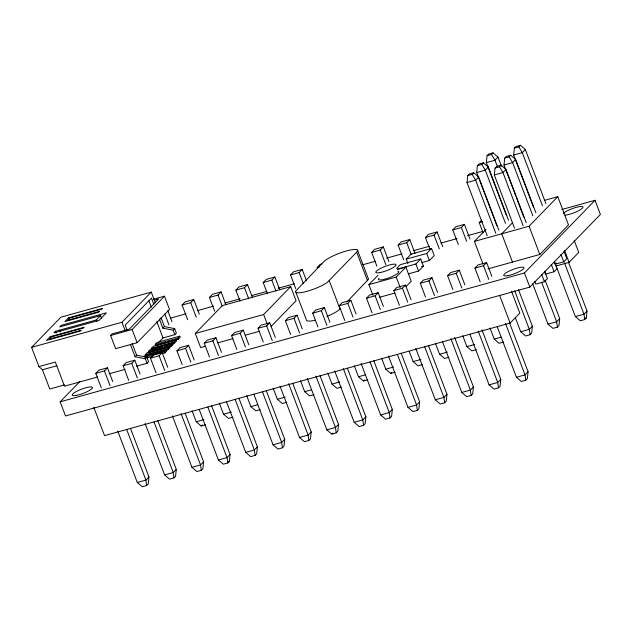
<?xml version="1.0" encoding="UTF-8"?>
<svg xmlns="http://www.w3.org/2000/svg" width="632" height="632" viewBox="0 0 632 632"><rect width="100%" height="100%" fill="white"/><g stroke="black" fill="none" stroke-linecap="round" stroke-linejoin="round"><path stroke-width="0.95" d="M130.484 428.338L148.955 476.963L148.236 483.867L146.663 485.487L142.232 486.711L137.286 482.493L117.773 431.119M157.81 420.754L176.281 469.379L175.562 476.283L173.99 477.903L169.558 479.127L164.612 474.909L145.099 423.535M185.137 413.17L203.607 461.794L202.888 468.699L201.316 470.319L196.884 471.543L191.938 467.325L172.425 415.951M199.238 409.528L218.403 459.978L223.349 464.204L227.789 462.972L229.353 461.352L230.072 454.448L211.602 405.831M238.928 398.247L257.398 446.863L256.679 453.768L255.115 455.388L250.675 456.62L245.73 452.394L226.564 401.944M266.254 390.663L284.724 439.279L284.005 446.184L282.441 447.804L278.001 449.036L273.056 444.809L253.89 394.36M292.727 383.316L311.189 431.933L310.47 438.845L308.906 440.457L304.466 441.689L299.521 437.47L280.008 386.097M320.053 375.732L338.515 424.349L337.804 431.261L336.232 432.873L331.792 434.105L326.847 429.886L307.334 378.513M347.379 368.148L365.849 416.764L365.13 423.669L363.558 425.289L359.118 426.521L354.173 422.302L334.66 370.929M373.844 360.801L392.314 409.418L391.595 416.33L390.023 417.942L385.583 419.174L380.638 414.955L361.125 363.582M401.17 353.217L419.64 401.834L418.921 408.746L417.349 410.358L412.917 411.59L407.964 407.371L388.451 355.998M487.209 235.736L467.001 182.53L467.719 175.625L469.284 174.005L473.724 172.773L478.669 177L498.877 230.206M428.496 345.633L446.966 394.25L446.247 401.162L444.675 402.774L440.243 404.006L435.298 399.787L415.777 348.414M496.878 225.782L476.67 172.576L477.389 165.671L478.953 164.051L483.393 162.819L488.339 167.046L508.547 220.252M506.2 214.912L486.332 162.621L487.051 155.717L488.623 154.097L493.063 152.873L498.008 157.091L501.492 166.263M514.535 228.152L494.327 174.946L495.046 168.041L496.61 166.421L501.05 165.189L505.995 169.416L526.203 222.622M454.613 337.37L473.431 386.91L472.712 393.815L471.14 395.427L466.708 396.659L461.763 392.44L442.598 341.983M515.838 196.181L503.996 164.992L504.715 158.087L506.279 156.467L510.719 155.235L515.665 159.462L535.873 212.668M533.527 207.328L513.658 155.037L514.377 148.133L515.949 146.513L520.389 145.289L525.334 149.507L545.89 203.63M481.94 329.786L500.757 379.326L500.038 386.231L498.466 387.843L494.034 389.075L489.089 384.856L469.924 334.399M518.43 289.511L532.365 326.207L531.646 333.111L530.082 334.723L525.642 335.955L520.697 331.737L515.475 317.975M509.266 322.202L528.083 371.742L527.365 378.647L525.792 380.259L521.361 381.491L516.415 377.272L497.25 326.815M545.061 280.095L559.691 318.623L558.972 325.527L557.408 327.139L552.968 328.371L548.023 324.153L532.689 283.792M554.343 261.285L575.349 316.569L580.294 320.787L584.734 319.555L586.306 317.943L587.025 311.039L568.555 262.414M295.531 291.265A18.549 3.855 -20.8 0 0 307.073 291.297A18.549 3.855 -20.8 0 0 327.21 282.48L357.72 251.07A18.549 3.855 -20.8 0 0 343.998 251.678A18.549 3.855 -20.8 0 0 323.987 261.561L295.531 291.265L306.275 319.531A18.549 3.855 -20.8 0 0 315.313 320.203M346.881 301.962L368.456 279.328A18.549 3.855 -20.8 0 0 368.219 278.349L357.483 250.082M64.353 384.967L49.754 389.02L42.439 369.767L38.915 366.6L31.6 347.339L60.909 317.169L151.277 292.087L155.346 302.791M50.22 336.666L46.563 340.435L80.446 331.034L81.212 330.244L49.47 339.052L51.611 336.848L83.353 328.04L84.111 327.257L50.22 336.666L50.9 338.444M100.575 315.573L96.293 319.982L55.411 331.326L53.886 332.89L99.074 320.353L106.397 312.808L61.217 325.346L59.692 326.918L100.575 315.573L101.586 318.244M68.54 317.809L64.875 321.577L98.766 312.176L99.532 311.386L67.79 320.195L69.931 317.991L101.673 309.182L102.431 308.4L68.54 317.809L69.22 319.587M31.6 347.339L121.968 322.265L151.277 292.087M153.244 299.307L164.47 296.195L169.495 309.411L137.136 342.718L115.624 348.69L110.6 335.474L112.125 333.901L129.339 329.13L158.648 298.952L154.342 300.145M561.73 209.54L595.028 200.297L600.4 214.43L529.821 287.094L65.515 415.951L60.143 401.818L80.019 381.365M110.6 335.474L132.12 329.501L164.47 296.195M101.389 388.009L95.819 373.33L98.869 370.186L107.487 367.792L112.717 381.554M95.819 373.33L104.438 370.937L107.487 367.792M128.723 380.425L123.145 365.746L126.195 362.602L134.814 360.208L140.043 373.97M187.657 319.721L182.079 305.043L185.129 301.899L193.755 299.505L199.325 314.183M130.39 344.424L135.074 356.756L136.599 355.192L146.893 357.254L148.583 361.702L147.066 363.274L136.559 366.189M159.406 319.049L162.859 328.15L164.383 326.586L174.685 328.648L176.375 333.096L174.851 334.668L163.017 337.954L158.948 342.141M123.145 365.746L131.764 363.353L134.814 360.208M182.079 305.043L190.698 302.649L193.755 299.505M145.265 354.678L147.161 352.719L169.755 346.455L170.182 347.56L168.278 349.52L145.684 355.792L145.265 354.678L167.851 348.414L169.755 346.455M148.512 351.337L150.416 349.377L173.002 343.105L173.429 344.219L171.525 346.178L148.931 352.451L148.512 351.337L171.106 345.064L173.002 343.105M162.353 346.415L152.004 349.291L151.577 348.177L153.481 346.218L176.075 339.945L176.494 341.059L174.598 343.018L164.241 345.894M155.267 344.385L157.171 342.425L179.765 336.153L180.183 337.267L178.279 339.226L155.685 345.491L155.267 344.385L177.861 338.112L179.765 336.153M135.074 356.756L145.376 358.818L146.893 357.254M162.859 328.15L173.16 330.212L174.685 328.648M156.049 372.841L150.471 358.162L153.521 355.018L162.14 352.624L167.717 367.303M214.635 311.221L209.405 297.459L212.455 294.315L221.082 291.921L225.956 304.766M150.471 358.162L159.09 355.769L162.14 352.624M209.405 297.459L218.032 295.065L221.082 291.921M144.807 357.27L164.581 351.779L166.485 349.82L166.903 350.934L164.999 352.893L162.179 353.675M151.577 348.177L174.171 341.904L176.075 339.945M182.166 364.577L176.936 350.815L179.986 347.679L188.605 345.285L194.182 359.964M240.057 301.116L235.87 290.112L238.928 286.975L247.547 284.582L252.421 297.419M205.416 346.281L200.676 347.6L195.304 333.467L222.377 305.596L290.696 286.636L296.06 300.769L271.017 326.547M176.936 350.815L185.555 348.422L188.605 345.285M235.87 290.112L244.497 287.718L247.547 284.582M267.383 293.532L263.204 282.528L266.254 279.391L274.873 276.998L279.747 289.835M209.492 356.993L204.262 343.231L207.312 340.087L215.931 337.701L221.508 352.38M204.262 343.231L212.881 340.838L215.931 337.701M263.204 282.528L271.823 280.134L274.873 276.998M236.818 349.409L231.588 335.647L234.638 332.503L243.257 330.117L248.834 344.796M295.752 288.706L290.53 274.944L293.58 271.8L302.199 269.414L306.378 280.418M290.53 274.944L299.149 272.55L302.199 269.414M231.588 335.647L240.207 333.254L243.257 330.117M195.304 333.467L263.623 314.507L290.696 286.636M263.283 342.062L258.053 328.3L261.103 325.164L269.722 322.77L275.299 337.449M258.053 328.3L266.672 325.907L269.722 322.77M290.609 334.478L285.38 320.716L288.429 317.58L297.048 315.186L302.278 328.948M285.38 320.716L293.998 318.323L297.048 315.186M148.955 476.963L145.905 480.099L137.286 482.493M192.041 410.784L196.22 421.789L201.166 426.015L202.216 424.933M317.935 326.894L312.706 313.132L315.755 309.996L324.374 307.602L329.951 322.281M376.87 266.19L371.648 252.429L374.697 249.292L383.316 246.899L388.893 261.577M312.706 313.132L321.325 310.739L324.374 307.602M371.648 252.429L380.267 250.035L383.316 246.899M176.281 469.379L173.231 472.515L164.612 474.909M344.748 320.464L339.171 305.785L342.22 302.649L350.847 300.255L356.069 314.017M403.69 259.76L398.113 245.082L401.162 241.945L409.781 239.552L415.011 253.314M467.719 175.625L472.151 174.393L473.724 172.773M477.389 165.671L481.821 164.439L483.393 162.819M487.051 155.717L491.491 154.485L493.063 152.873M398.113 245.082L406.732 242.696L409.781 239.552M339.171 305.785L347.79 303.392L350.847 300.255M372.92 295.231L368.891 284.629L377.92 275.339M478.669 177L475.619 180.136L467.001 182.53M488.339 167.046L485.289 170.182L476.67 172.576M498.008 157.091L494.959 160.228L486.332 162.621M203.607 461.794L200.557 464.931L191.938 467.325M372.074 312.88L366.497 298.201L369.546 295.065L378.173 292.671L383.395 306.433M429.965 249.427L425.439 237.498L428.488 234.361L437.107 231.968L442.684 246.646M396.596 268.426L400.222 264.69L420.714 259.002L423.401 266.072L418.566 271.049L408.319 273.893M407.893 263.56L406.218 259.144L411.053 254.167L431.545 248.479L434.231 255.541L429.397 260.518L421.939 262.588M495.046 168.041L499.478 166.809L501.05 165.189M504.715 158.087L509.147 156.855L510.719 155.235M514.377 148.133L518.817 146.9L520.389 145.289M366.497 298.201L375.124 295.808L378.173 292.671M425.439 237.498L434.058 235.104L437.107 231.968M368.891 284.629L396.217 277.045L405.886 267.091L411.258 281.224L406.099 286.533M505.995 169.416L502.946 172.552L494.327 174.946M515.665 159.462L512.615 162.598L503.996 164.992M525.334 149.507L522.285 152.644L513.658 155.037M230.072 454.448L227.022 457.592L218.403 459.978M397.252 269.153L415.88 263.978L420.714 259.002M406.218 259.144L426.711 253.456L431.545 248.479M399.4 305.296L393.823 290.617L396.872 287.481L405.499 285.087L411.069 299.766M458.342 244.592L452.765 229.914L455.814 226.777L464.433 224.384L470.011 239.062M393.823 290.617L402.45 288.224L405.499 285.087M452.765 229.914L461.384 227.52L464.433 224.384M257.398 446.863L254.348 450L245.73 452.394M425.518 297.032L420.296 283.278L423.345 280.134L431.964 277.74L437.534 292.418M483.061 232.663L479.23 222.575L481.671 220.062M420.296 283.278L428.915 280.885L431.964 277.74M483.077 264.184L474.411 241.392L486.032 229.432M284.724 439.279L281.675 442.416L273.056 444.809M452.844 289.448L447.622 275.694L450.671 272.55L459.29 270.156L464.868 284.835M447.622 275.694L456.241 273.3L459.29 270.156M512.678 222.551L501.745 233.808L512.481 262.067M311.189 431.933L308.139 435.077L299.521 437.47M354.276 365.754L358.463 376.767L363.408 380.985L364.451 379.911M480.17 281.864L474.948 268.102L477.997 264.966L486.616 262.572L491.838 276.334M474.948 268.102L483.567 265.717L486.616 262.572M474.411 241.392L529.071 226.224L557.772 196.678L568.508 224.937L539.807 254.483L487.975 268.869M338.515 424.349L335.466 427.493L326.847 429.886M331.792 434.105L332.843 433.031M381.61 358.17L385.789 369.183L390.734 373.401L391.777 372.327M365.849 416.764L362.792 419.909L354.173 422.302M60.143 401.818L524.449 272.961L595.028 200.297M392.314 409.418L389.265 412.562L380.638 414.955M419.64 401.834L416.591 404.978L407.964 407.371M554.43 262.367L555.133 264.208L556.35 262.952M534.751 281.358L535.794 284.108L544.413 281.714L547.462 278.578L544.673 271.239M544.413 271.405L545.463 274.154L554.082 271.768L557.132 268.624M555.133 264.208L563.752 261.814L566.801 258.67L564.013 251.331M93.805 407.371L104.541 435.638L510.135 323.07L519.804 313.117L511.493 291.233M555.781 266.056L569.077 262.367L578.746 252.413L574.243 240.563M446.966 394.25L443.917 397.394L435.298 399.787M473.431 386.91L470.382 390.047L461.763 392.44M532.365 326.207L529.316 329.343L520.697 331.737M500.757 379.326L497.708 382.463L489.089 384.856M559.691 318.623L556.642 321.759L548.023 324.153M528.083 371.742L525.034 374.879L516.415 377.272M587.025 311.039L583.968 314.175L575.349 316.569M544.579 200.336L557.772 196.678M321.767 263.978L320.045 264.46L316.995 267.597L319.579 266.878M479.23 222.575L482.682 221.611M170.687 318.07L185.911 313.843M197.326 310.675L213.498 306.188M224.921 303.02L240.144 298.794M251.56 295.626L266.783 291.399M278.198 288.232L294.37 283.744M362.879 264.729L375.25 261.3M386.666 258.132L401.889 253.906M413.304 250.738L429.476 246.243M440.899 243.075L457.07 238.588M467.538 235.681L482.761 231.462M38.915 366.6L55.34 362.041L64.511 386.184L97.691 376.972M397.41 269.445L405.886 267.091M42.439 369.767L57.038 365.715M421.536 266.586L423.401 266.072M143.891 356.093L166.485 349.82M147.114 357.862L152.762 356.29M379.911 297.19L394.992 293.003M217.756 342.86L232.932 338.649M245.271 335.221L259.499 331.271M109.067 373.82L125.183 369.341M196.22 421.789L203.978 419.64M219.367 403.2L223.546 414.205L231.304 412.056M246.693 395.616L250.872 406.621L257.769 404.709M273.158 388.269L277.345 399.274L285.103 397.125M300.484 380.685L304.671 391.69L311.568 389.778M327.81 373.101L331.998 384.106L339.755 381.957M358.463 376.767L365.359 374.847M385.789 369.183L393.546 367.026M409.283 351.503L413.115 361.599L420.873 359.442M435.401 343.239L439.58 354.252L447.338 352.095M462.727 335.655L466.906 346.668L474.664 344.511M490.053 328.071L494.232 339.084L501.129 337.164M584.529 318.433L586.306 317.943M201.166 426.015L205.605 424.783M232.932 417.199L228.492 418.423L223.546 414.205M260.258 409.615L255.826 410.839L250.872 406.621M286.723 402.268L282.291 403.5L277.345 399.274M314.049 394.684L309.617 395.916L304.671 391.69M341.375 387.1L336.943 388.332L331.998 384.106M363.408 380.985L367.84 379.753M390.734 373.401L395.166 372.169M422.492 364.585L418.06 365.817L413.115 361.599M448.965 357.238L444.525 358.47L439.58 354.252M476.291 349.654L471.851 350.886L466.906 346.668M503.617 342.07L499.177 343.302L494.232 339.084M227.583 461.85L229.353 461.352M518.817 146.9L522.285 152.644L542.493 205.85M509.147 156.855L512.615 162.598L532.823 215.804M499.478 166.809L502.946 172.552L523.154 225.758M491.491 154.485L494.959 160.228L497.392 166.65M481.821 164.439L485.289 170.182L505.497 223.388M472.151 174.393L475.619 180.136L495.828 233.342M564.573 250.517L569.077 262.367M564.455 262.801L583.968 314.175L584.734 319.555M560.963 254.475L563.752 261.814M551.294 264.429L554.082 271.768M529.071 226.224L539.807 254.483M516.542 198.014L523.857 217.282M541.624 274.375L544.413 281.714M541.663 282.314L556.642 321.759L557.408 327.139M524.449 272.961L529.821 287.094M514.685 290.815L529.316 329.343L530.082 334.723M499.746 295.721L510.135 323.07M483.567 265.717L488.789 279.47M505.521 323.505L525.034 374.879L525.792 380.259M461.384 227.52L466.613 241.282M456.241 273.3L461.81 287.979M478.195 331.089L497.708 382.463L498.466 387.843M434.058 235.104L439.287 248.866M426.711 253.456L429.397 260.518M428.915 280.885L434.484 295.563M450.869 338.673L470.382 390.047L471.14 395.427M415.88 263.978L418.566 271.049M406.732 242.696L411.258 254.617M402.45 288.224L407.672 301.985M424.751 346.936L443.917 397.394L444.675 402.774M396.217 277.045L400.246 287.647M380.267 250.035L385.844 264.713M375.124 295.808L380.346 309.569M397.425 354.52L416.591 404.978L417.349 410.358M356.772 252.46L367.508 280.727M347.79 303.392L353.019 317.153M370.099 362.104L389.265 412.562L390.023 417.942M329.264 280.782L340 309.04L337.946 310.747A18.549 3.855 -20.8 0 1 326.784 316.49M321.325 310.739L326.902 325.417M343.279 368.535L362.792 419.909L363.558 425.289M299.149 272.55L303.328 283.563M293.998 318.323L299.576 333.001M315.953 376.119L335.466 427.493L336.232 432.873M271.823 280.134L276.002 291.147M263.623 314.507L267.312 324.224M266.672 325.907L272.25 340.585M288.627 383.703L308.139 435.077L308.906 440.457M244.497 287.718L248.676 298.731M240.207 333.254L245.437 347.015M262.509 391.966L281.675 442.416L282.441 447.804M218.032 295.065L222.211 306.07M212.881 340.838L218.459 355.516M235.183 399.55L254.348 450L255.115 455.388M190.698 302.649L196.275 317.327M185.555 348.422L190.785 362.183M207.857 407.134L227.022 457.592L227.789 462.972M167.82 310.762L171.999 321.767M177.861 338.112L178.279 339.226M173.16 330.212L174.851 334.668M164.77 313.899L168.949 324.911M174.171 341.904L174.598 343.018M161.034 317.77L164.383 326.586M171.106 345.064L171.525 346.178M153.868 304.482L151.451 298.107L125.183 325.148L127.261 330.607M167.851 348.414L168.278 349.52M148.907 300.816L151.317 307.152M156.823 321.649L163.017 337.954M164.581 351.779L164.999 352.893M159.09 355.769L164.668 370.447M181.044 413.565L200.557 464.931L201.316 470.319M145.376 358.818L147.066 363.274M132.12 329.501L137.136 342.718M132.104 343.358L136.599 355.192M121.968 322.265L125.033 330.323M131.764 363.353L137.341 378.031M154.066 422.065L173.231 472.515L173.99 477.903M96.293 319.982L96.973 321.759M104.438 370.937L110.015 385.615M126.74 429.649L145.905 480.099L146.663 485.487M59.716 330.133L60.388 331.911M55.411 331.326L56.09 333.103M563.27 213.474A10.815 2.252 -20.8 0 1 577.83 206.933A10.815 2.252 -20.8 0 1 580.666 209.516A10.815 2.252 -20.8 0 1 565.119 215.164M397.765 271.239A10.815 2.252 -20.8 0 1 389.138 277.788A10.815 2.252 -20.8 0 1 379.042 278.238M380.18 272.566A10.815 2.252 -20.8 0 0 396.035 265.053A10.815 2.252 -20.8 0 0 381.554 267.928A10.815 2.252 -20.8 0 0 380.18 272.566M508.112 275.592A10.815 2.252 -20.8 0 0 523.975 268.071A10.815 2.252 -20.8 0 0 509.487 270.946A10.815 2.252 -20.8 0 0 508.112 275.592M76.598 395.348A10.815 2.252 -20.8 0 0 92.454 387.835A10.815 2.252 -20.8 0 0 77.973 390.71A10.815 2.252 -20.8 0 0 76.598 395.348"/></g></svg>
